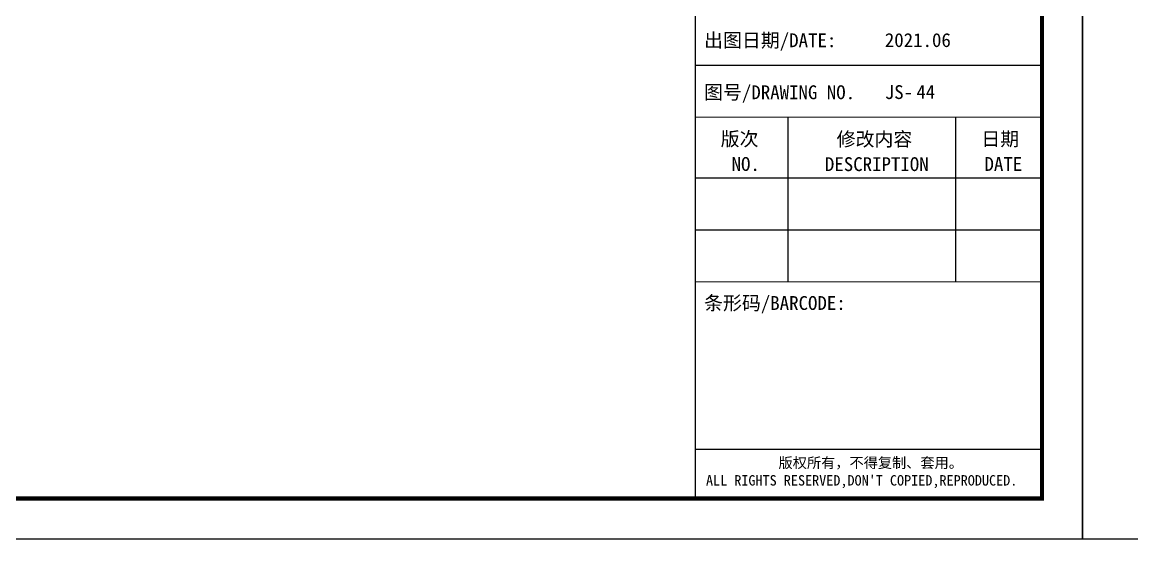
# Model space of a CAD drawing. Extents: x -737978 to 768813, y -372247 to 1140308.
# Drawn here: x -432213 to -418449, y -338663 to -332255 of the extents above; entities that cross this region are included whole.
import ezdxf
from ezdxf.enums import TextEntityAlignment as Align

# ---------------------------------------------------------------- set-up
doc = ezdxf.new("R2010")
doc.units = 0
doc.header["$LTSCALE"] = 10
doc.header["$MEASUREMENT"] = 0
doc.layers.get('0').update_dxf_attribs({"linetype": 'CONTINUOUS'})
doc.layers.add('PUB_TITLE', color=4, linetype='CONTINUOUS')
doc.styles.add('-宋体', font='', dxfattribs={"width": 0.8})
doc.styles.get('-宋体').set_extended_font_data('SimSun')

# ---------------------------------------------------------------- blocks, each defined once
blk = doc.blocks.new('TQ1')
at = {"layer": 'PUB_TITLE'}
for p, q in [((-49855, -410955), (-43855, -410955)), ((-48255, -411855), (-48255, -414705)), ((-45355, -411855), (-45355, -414705)), ((-49855, -412905), (-43855, -412905)), ((-49855, -413805), (-43855, -413805))]:
    blk.add_line(p, q, dxfattribs=at)
at = {"layer": 'PUB_TITLE', "const_width": 20}
for points in [[(-49855, -378414), (-49855, -418455)], [(-49855, -411855), (-43855, -411855)], [(-49855, -414705), (-43855, -414705)], [(-49855, -417605), (-43855, -417605)]]:
    blk.add_lwpolyline(points, dxfattribs=at)
at = {"layer": 'PUB_TITLE', "style": '-宋体'}
for s, height, p in [('出图日期/DATE:', 240, (-49705, -410645)), ('2021.06', 240, (-46577, -410642)), ('图号/DRAWING NO.', 240, (-49705, -411545)), ('JS-', 240, (-46577, -411542)), ('条形码/BARCODE:', 240, (-49705, -415192)), ('版权所有，不得复制、套用。', 180, (-48416, -417927)), ("ALL RIGHTS RESERVED,DON'T COPIED,REPRODUCED.", 180, (-49672, -418231))]:
    blk.add_text(s, height=height, dxfattribs=at).set_placement(p)
for s, p in [('版次', (-49090, -412352)), ('修改内容', (-46756, -412356)), ('日期', (-44579, -412352)), ('NO.', (-48984, -412786)), ('DESCRIPTION', (-46716, -412789)), ('DATE', (-44526, -412786))]:
    blk.add_text(s, height=240, dxfattribs=at).set_placement(p, align=Align.CENTER)

msp = doc.modelspace()

# ---------------------------------------------------------------- linework, layer by layer
at = {"layer": 'PUB_TITLE'}
for points in [[(-482111.3, -338662.7), (-419061.3, -338662.7), (-419061.3, -308962.7), (-482111.3, -308962.7)], [(-419061.3, -338662.7), (-356011.3, -338662.7), (-356011.3, -308962.7), (-419061.3, -308962.7)]]:
    msp.add_lwpolyline(points, close=True, dxfattribs=at)
at = {"layer": 'PUB_TITLE', "const_width": 50}
msp.add_lwpolyline([(-480861.3, -338162.7), (-419561.3, -338162.7), (-419561.3, -309462.7), (-480861.3, -309462.7)], close=True, dxfattribs=at)

# ---------------------------------------------------------------- block references
at = {"xscale": 0.716753740501642, "yscale": 0.716753740501642, "zscale": 0.716753740501642}
msp.add_blockref('TQ1', (-388128.3, -38233.4), dxfattribs=at)

# ---------------------------------------------------------------- texts
at = {"layer": 'PUB_TITLE', "style": '-宋体'}
msp.add_text('44', height=169.71, dxfattribs=at).set_placement((-421119.7, -333203.7))

doc.saveas('drawing.dxf')
